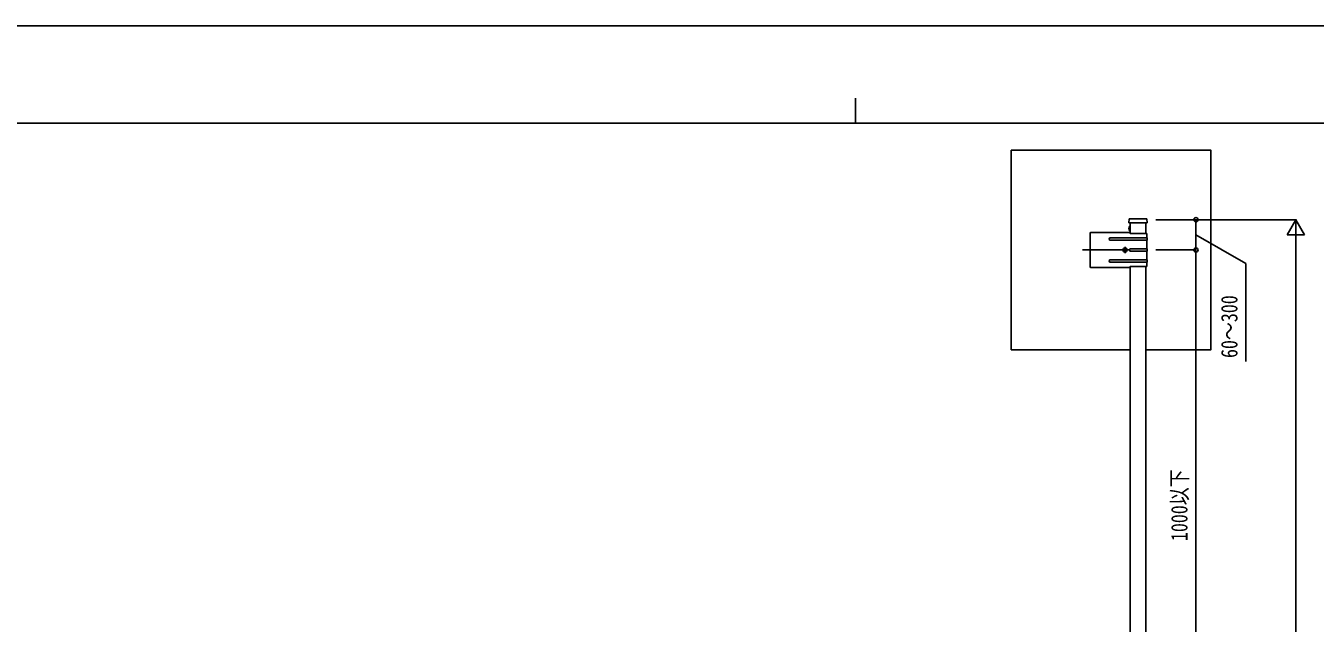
# Model space of a CAD drawing. Units: millimetres, scale not verified. Extents: x -4205 to 4205, y -2970 to 2970.
# Drawn here: x -1666 to 915, y 1772 to 2970 of the extents above; entities that cross this region are included whole.
import ezdxf
from ezdxf.enums import TextEntityAlignment as Align

# ---------------------------------------------------------------- set-up
doc = ezdxf.new("R2010")
doc.units = ezdxf.units.MM
doc.header["$LTSCALE"] = 16
for name, color, linetype in [('0-3_YKK_12', 2, 'Continuous'), ('0-4_YKK_A1', 4, 'Continuous'), ('0-5_YKK_D', 6, 'Continuous'), ('0-6_YKK_ZWAK', 7, 'Continuous')]:
    doc.layers.add(name, color=color, linetype=linetype)
doc.styles.add('ＭＳ ゴシック', font='')
doc.styles.get('ＭＳ ゴシック').set_extended_font_data('MS Gothic')

msp = doc.modelspace()

# ---------------------------------------------------------------- linework, layer by layer
at = {"layer": '0-3_YKK_12'}
msp.add_line((544.68, 2520.58), (449.68, 2520.58), dxfattribs=at)
at = {"layer": '0-4_YKK_A1'}
for p, q in [((542.45, 2575.5), (542.86, 2582.24)), ((543.86, 2583.18), (577.5, 2583.18)), ((578.91, 2575.5), (578.5, 2582.24)), ((543.43, 2575.18), (542.75, 2575.18)), ((577.93, 2575.18), (543.43, 2575.18)), ((544.17, 2568.38), (544.17, 2558.98)), ((544.68, 2568.38), (544.17, 2568.38)), ((544.68, 2558.98), (544.17, 2558.98)), ((544.68, 2575.18), (544.68, 2553.58)), ((544.68, 2568.38), (544.68, 2558.98)), ((544.68, 2565.68), (544.68, 2561.68)), ((544.68, 2558.18), (544.68, 2553.58)), ((576.68, 2575.18), (576.68, 2553.58)), ((578.61, 2575.18), (577.93, 2575.18)), ((464.68, 2554.08), (464.68, 2487.08)), ((542.68, 2555.58), (466.18, 2555.58)), ((578.18, 2545.08), (505.18, 2545.08)), ((505.18, 2540.08), (578.18, 2540.08)), ((542.68, 2555.58), (544.68, 2553.58)), ((548.22, 2553.58), (544.68, 2553.58)), ((567.22, 2553.58), (549.14, 2553.58)), ((578.18, 2553.58), (568.14, 2553.58)), ((578.18, 2545.08), (578.18, 2553.58)), ((578.18, 2523.08), (578.18, 2540.08)), ((579.18, 2541.08), (579.18, 2544.08)), ((534.26, 2521.82), (534.26, 2522.65)), ((534.68, 2514.33), (534.68, 2526.83)), ((535.09, 2519.33), (535.09, 2518.5)), ((545.98, 2523.08), (578.18, 2523.08)), ((578.18, 2518.08), (545.98, 2518.08)), ((578.18, 2501.08), (578.18, 2518.08)), ((579.18, 2522.08), (579.18, 2519.08)), ((466.18, 2485.58), (542.68, 2485.58)), ((505.18, 2501.08), (578.18, 2501.08)), ((578.18, 2496.08), (505.18, 2496.08)), ((544.68, 2487.58), (542.68, 2485.58)), ((544.68, 2487.58), (544.68, 1578.68)), ((544.68, 2487.58), (548.22, 2487.58)), ((549.14, 2487.58), (567.22, 2487.58)), ((568.14, 2487.58), (578.18, 2487.58)), ((576.68, 2487.58), (576.68, 1578.68)), ((578.18, 2487.58), (578.18, 2496.08)), ((579.18, 2500.08), (579.18, 2497.08))]:
    msp.add_line(p, q, dxfattribs=at)
for points in [[(576.68, 2320.58), (706.77, 2320.5), (706.77, 2720.58), (307.01, 2720.58), (307.01, 2320.58), (544.68, 2320.58)], [(542.52, 2565.78), (544.47, 2564.83), (545.08, 2563.68)], [(542.52, 2561.58), (544.47, 2562.53), (545.08, 2563.68)], [(533.43, 2520.16), (532.6, 2520.16), (532.6, 2520.99), (533.43, 2520.99)], [(534.26, 2522.65), (535.09, 2522.65), (535.09, 2521.82)], [(535.09, 2518.5), (534.26, 2518.5), (534.26, 2519.33)], [(535.92, 2520.99), (536.75, 2520.99), (536.75, 2520.16), (535.92, 2520.16)]]:
    msp.add_lwpolyline(points, dxfattribs=at)
msp.add_circle((534.68, 2520.58), 4.25, dxfattribs=at)
for centre, radius, start, end in [((543.86, 2582.18), 1, 90, 176.5), ((577.5, 2582.18), 1, 3.5, 90), ((548.73, 2563.68), 6.55, 134.12696, 225.87304), ((542.75, 2575.48), 0.3, 176.5, 270), ((578.61, 2575.48), 0.3, 270, 3.5), ((466.18, 2554.08), 1.5, 90, 180), ((505.18, 2542.58), 2.5, 90, 270), ((548.68, 2553.78), 0.5, 203.57818, 336.42182), ((567.68, 2553.78), 0.5, 203.57818, 336.42182), ((578.18, 2544.08), 1, 0, 90), ((578.18, 2541.08), 1, 270, 0), ((533.43, 2521.82), 0.83, 270, 0), ((533.43, 2519.33), 0.83, 0, 90), ((535.92, 2521.82), 0.83, 180, 270), ((535.92, 2519.33), 0.83, 90, 180), ((545.98, 2520.58), 2.5, 90, 270), ((578.18, 2522.08), 1, 0, 90), ((578.18, 2519.08), 1, 270, 0), ((466.18, 2487.08), 1.5, 180, 270), ((505.18, 2498.58), 2.5, 90, 270), ((548.68, 2487.38), 0.5, 23.57818, 156.42182), ((567.68, 2487.38), 0.5, 23.57818, 156.42182), ((578.18, 2500.08), 1, 0, 90), ((578.18, 2497.08), 1, 270, 0)]:
    msp.add_arc(centre, radius, start, end, dxfattribs=at)
at = {"layer": '0-5_YKK_D'}
for p, q in [((596.68, 2581.18), (877.68, 2581.18)), ((596.68, 2581.18), (677.68, 2581.18)), ((676.68, 2581.18), (676.68, 2520.58)), ((876.68, 2581.18), (859.18, 2550.87)), ((876.68, 2581.18), (894.18, 2550.87)), ((876.68, 2581.18), (876.68, 2520.56)), ((859.18, 2550.87), (894.18, 2550.87)), ((876.68, 616.18), (876.68, 2546.18)), ((596.68, 2520.58), (677.68, 2520.58)), ((596.68, 2520.58), (677.68, 2520.58)), ((676.68, 1545.68), (676.68, 2520.58))]:
    msp.add_line(p, q, dxfattribs=at)
msp.add_lwpolyline([(676.68, 2550.88), (776.68, 2493.46), (776.68, 2297.06)], dxfattribs=at)
for centre in [(676.68, 2581.18), (676.68, 2520.58), (676.68, 2520.58)]:
    msp.add_circle(centre, 4.25, dxfattribs=at)
at = {"layer": '0-6_YKK_ZWAK'}
for p, q in [((-4.98, 2825), (-4.98, 2775)), ((3895.02, 2775), (-3904.98, 2775))]:
    msp.add_line(p, q, dxfattribs=at)
msp.add_lwpolyline([(-4205, -2970), (4205, -2970), (4205, 2970), (-4205, 2970)], close=True, dxfattribs=at)

# ---------------------------------------------------------------- texts
at = {"layer": '0-5_YKK_D', "style": 'ＭＳ ゴシック', "width": 0.8}
for s, p in [('60～300', (769.68, 2304.06)), ('1000以下', (669.68, 1937.13))]:
    msp.add_text(s, height=32.99, rotation=90, dxfattribs=at).set_placement(p, align=Align.BOTTOM_LEFT)

doc.saveas('drawing.dxf')
